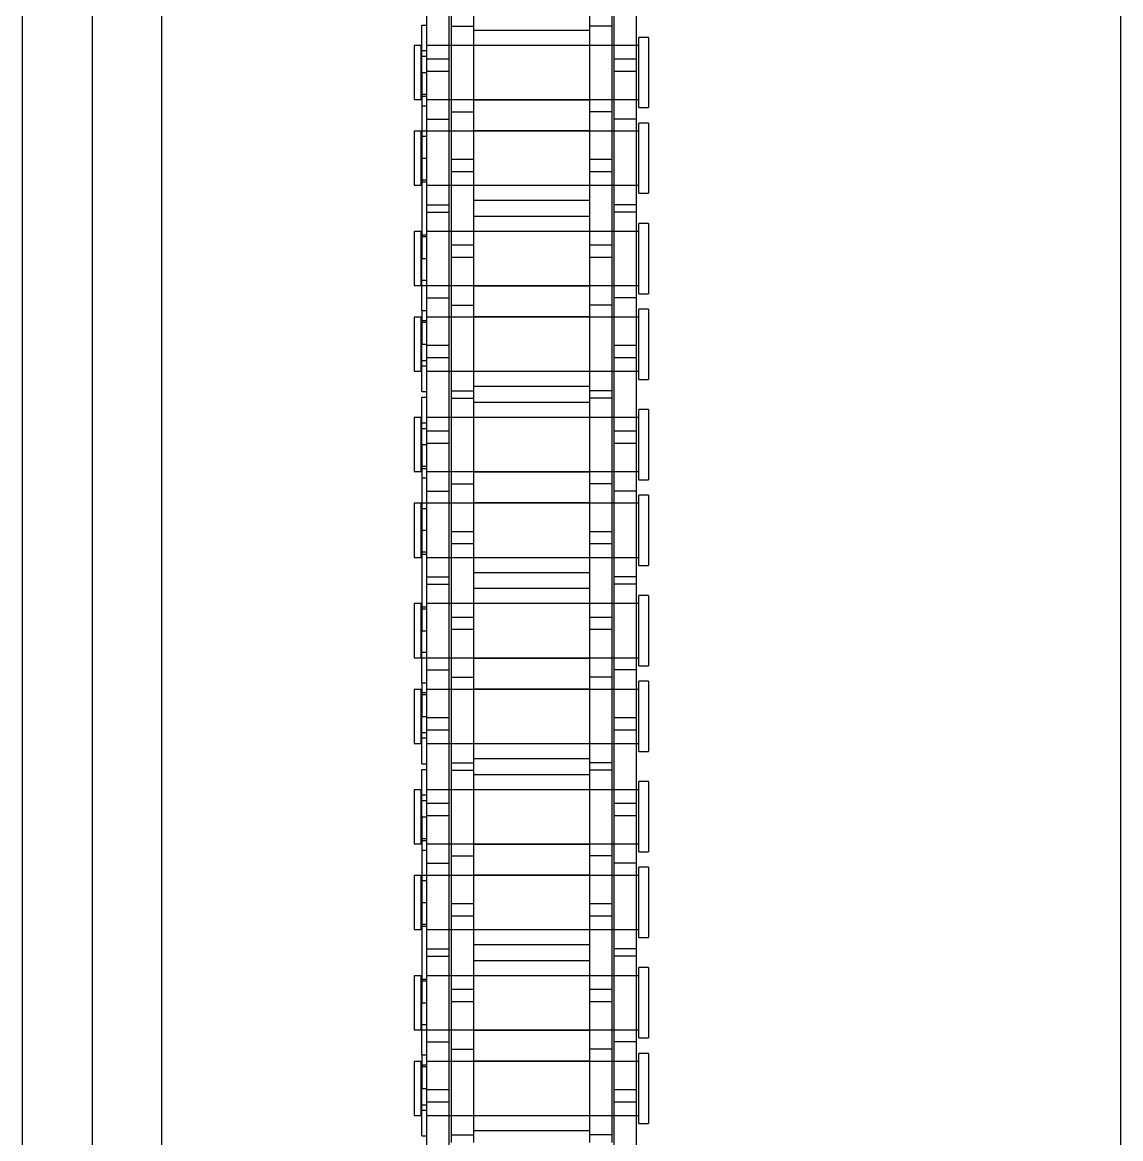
# Model space of a CAD drawing. Header units: metres. Extents: x 0 to 63075, y 0 to 44550.
# Drawn here: x 14315.3 to 14390.3, y 27934.7 to 28010.9 of the extents above; entities that cross this region are included whole.
import ezdxf

# ---------------------------------------------------------------- set-up
doc = ezdxf.new("R2010")
doc.units = ezdxf.units.M
doc.header["$LTSCALE"] = 75
doc.linetypes.add('HIDDEN2', pattern=[4.7625, 3.175, -1.5875])
for name, color, linetype in [('SDM', 7, 'Continuous'), ('SL4', 4, 'Continuous'), ('ST1', 7, 'HIDDEN2')]:
    doc.layers.add(name, color=color, linetype=linetype)

# ---------------------------------------------------------------- blocks, each defined once
blk = doc.blocks.new('A$Ca53c419a')
at = {"layer": 'SL4'}
for p, q in [((3664.713, 495.765), (2339.738, 495.765)), ((2339.738, 486.24), (3664.713, 486.24)), ((2339.738, 420.765), (3664.713, 420.765))]:
    blk.add_line(p, q, dxfattribs=at)
at = {"layer": 'ST1'}
for p, q in [((3664.713, 491.003), (2339.738, 491.003)), ((2339.738, 486.24), (3664.713, 486.24)), ((3510.172, 469), (3506.482, 469)), ((3506.482, 469), (3506.482, 468.526)), ((3510.172, 468.526), (3510.172, 469)), ((3516.02, 469), (3512.33, 469)), ((3512.33, 469), (3512.33, 468.526)), ((3516.02, 468.526), (3516.02, 469)), ((3522.872, 469), (3519.182, 469)), ((3519.182, 469), (3519.182, 468.526)), ((3522.872, 468.526), (3522.872, 469)), ((3528.72, 469), (3525.03, 469)), ((3525.03, 469), (3525.03, 468.526)), ((3528.72, 468.526), (3528.72, 469)), ((3535.572, 469), (3531.882, 469)), ((3531.882, 469), (3531.882, 468.526)), ((3535.572, 468.526), (3535.572, 469)), ((3541.42, 469), (3537.73, 469)), ((3537.73, 469), (3537.73, 468.526)), ((3541.42, 468.526), (3541.42, 469)), ((3548.272, 469), (3544.582, 469)), ((3544.582, 469), (3544.582, 468.526)), ((3548.272, 468.526), (3548.272, 469)), ((3554.12, 469), (3550.43, 469)), ((3550.43, 469), (3550.43, 468.526)), ((3554.12, 468.526), (3554.12, 469)), ((3560.972, 469), (3557.282, 469)), ((3557.282, 469), (3557.282, 468.526)), ((3560.972, 468.526), (3560.972, 469)), ((3566.82, 469), (3563.13, 469)), ((3563.13, 469), (3563.13, 468.526)), ((3566.82, 468.526), (3566.82, 469)), ((3573.672, 469), (3569.982, 469)), ((3569.982, 469), (3569.982, 468.526)), ((3573.672, 468.526), (3573.672, 469)), ((3579.52, 469), (3575.83, 469)), ((3575.83, 469), (3575.83, 468.526)), ((3579.52, 468.526), (3579.52, 469)), ((3507.395, 468.157), (3498.3, 468.157)), ((3505.096, 468.489), (3505.096, 468.157)), ((3505.096, 468.489), (3508.327, 468.489)), ((3506.482, 468.526), (3510.172, 468.526)), ((3506.482, 468.157), (3506.482, 466.637)), ((3506.482, 468.157), (3506.482, 453.659)), ((3506.851, 468.526), (3506.851, 468.157)), ((3507.22, 468.489), (3507.22, 468.157)), ((3508.255, 468.157), (3507.395, 468.157)), ((3507.395, 466.637), (3507.395, 468.157)), ((3517.35, 468.157), (3508.255, 468.157)), ((3508.255, 468.157), (3508.255, 466.637)), ((3508.327, 468.489), (3508.327, 468.157)), ((3510.623, 468.489), (3508.327, 468.489)), ((3509.803, 468.157), (3509.803, 468.526)), ((3509.946, 468.489), (3509.946, 468.157)), ((3510.172, 466.637), (3510.172, 468.157)), ((3510.172, 453.659), (3510.172, 468.157)), ((3510.623, 468.489), (3514.175, 468.489)), ((3510.623, 468.489), (3510.623, 468.157)), ((3511.502, 468.157), (3511.502, 466.637)), ((3512.33, 468.526), (3516.02, 468.526)), ((3512.33, 468.489), (3512.33, 466.637)), ((3512.33, 468.157), (3512.33, 453.659)), ((3512.699, 468.526), (3512.699, 468.157)), ((3514.175, 468.489), (3514.175, 468.157)), ((3526.875, 468.489), (3514.175, 468.489)), ((3515.651, 468.157), (3515.651, 468.526)), ((3515.794, 468.489), (3515.794, 468.157)), ((3516.02, 466.637), (3516.02, 468.157)), ((3516.02, 453.659), (3516.02, 468.157)), ((3517.35, 468.157), (3517.35, 466.637)), ((3523.7, 468.157), (3517.35, 468.157)), ((3517.852, 468.157), (3517.852, 466.637)), ((3519.182, 468.526), (3522.872, 468.526)), ((3519.182, 468.157), (3519.182, 466.637)), ((3519.182, 468.157), (3519.182, 453.659)), ((3519.408, 468.489), (3519.408, 468.157)), ((3519.551, 468.526), (3519.551, 468.157)), ((3521.027, 468.489), (3521.027, 468.157)), ((3522.503, 468.157), (3522.503, 468.526)), ((3522.872, 466.637), (3522.872, 468.489)), ((3522.872, 453.659), (3522.872, 468.157)), ((3523.7, 468.157), (3523.7, 466.637)), ((3532.795, 468.157), (3523.7, 468.157)), ((3524.579, 468.157), (3524.579, 468.489)), ((3525.03, 468.526), (3528.72, 468.526)), ((3525.03, 468.157), (3525.03, 466.637)), ((3525.03, 468.157), (3525.03, 453.659)), ((3525.256, 468.489), (3525.256, 468.157)), ((3525.399, 468.526), (3525.399, 468.157)), ((3526.875, 468.489), (3526.875, 468.157)), ((3526.875, 468.489), (3530.106, 468.489)), ((3526.947, 466.637), (3526.947, 468.157)), ((3527.807, 468.157), (3527.807, 466.637)), ((3527.982, 468.489), (3527.982, 468.157)), ((3528.351, 468.157), (3528.351, 468.526)), ((3528.72, 466.637), (3528.72, 468.157)), ((3528.72, 453.659), (3528.72, 468.157)), ((3530.106, 468.489), (3530.106, 468.157)), ((3530.496, 468.489), (3530.496, 468.157)), ((3530.496, 468.489), (3533.727, 468.489)), ((3531.882, 468.526), (3535.572, 468.526)), ((3531.882, 468.157), (3531.882, 466.637)), ((3531.882, 468.157), (3531.882, 453.659)), ((3532.251, 468.526), (3532.251, 468.157)), ((3532.62, 468.489), (3532.62, 468.157)), ((3533.655, 468.157), (3532.795, 468.157)), ((3532.795, 466.637), (3532.795, 468.157)), ((3542.75, 468.157), (3533.655, 468.157)), ((3533.655, 468.157), (3533.655, 466.637)), ((3533.727, 468.489), (3533.727, 468.157)), ((3536.023, 468.489), (3533.727, 468.489)), ((3535.203, 468.157), (3535.203, 468.526)), ((3535.346, 468.489), (3535.346, 468.157)), ((3535.572, 466.637), (3535.572, 468.157)), ((3535.572, 453.659), (3535.572, 468.157)), ((3536.023, 468.489), (3539.575, 468.489)), ((3536.023, 468.489), (3536.023, 468.157)), ((3536.902, 468.157), (3536.902, 466.637)), ((3537.73, 468.526), (3541.42, 468.526)), ((3537.73, 468.489), (3537.73, 466.637)), ((3537.73, 468.157), (3537.73, 453.659)), ((3538.099, 468.526), (3538.099, 468.157)), ((3539.575, 468.489), (3539.575, 468.157)), ((3552.275, 468.489), (3539.575, 468.489)), ((3541.051, 468.157), (3541.051, 468.526)), ((3541.194, 468.489), (3541.194, 468.157)), ((3541.42, 466.637), (3541.42, 468.157)), ((3541.42, 453.659), (3541.42, 468.157)), ((3542.75, 468.157), (3542.75, 466.637)), ((3549.1, 468.157), (3542.75, 468.157)), ((3543.252, 468.157), (3543.252, 466.637)), ((3544.582, 468.526), (3548.272, 468.526)), ((3544.582, 468.157), (3544.582, 466.637)), ((3544.582, 468.157), (3544.582, 453.659)), ((3544.808, 468.489), (3544.808, 468.157)), ((3544.951, 468.526), (3544.951, 468.157)), ((3546.427, 468.489), (3546.427, 468.157)), ((3547.903, 468.157), (3547.903, 468.526)), ((3548.272, 466.637), (3548.272, 468.489)), ((3548.272, 453.659), (3548.272, 468.157)), ((3549.1, 468.157), (3549.1, 466.637)), ((3558.195, 468.157), (3549.1, 468.157)), ((3549.979, 468.157), (3549.979, 468.489)), ((3550.43, 468.526), (3554.12, 468.526)), ((3550.43, 468.157), (3550.43, 466.637)), ((3550.43, 468.157), (3550.43, 453.659)), ((3550.656, 468.489), (3550.656, 468.157)), ((3550.799, 468.526), (3550.799, 468.157)), ((3552.275, 468.489), (3552.275, 468.157)), ((3552.275, 468.489), (3555.506, 468.489)), ((3552.347, 466.637), (3552.347, 468.157)), ((3553.207, 468.157), (3553.207, 466.637)), ((3553.382, 468.489), (3553.382, 468.157)), ((3553.751, 468.157), (3553.751, 468.526)), ((3554.12, 466.637), (3554.12, 468.157)), ((3554.12, 453.659), (3554.12, 468.157)), ((3555.506, 468.489), (3555.506, 468.157)), ((3555.896, 468.489), (3555.896, 468.157)), ((3555.896, 468.489), (3559.127, 468.489)), ((3557.282, 468.526), (3560.972, 468.526)), ((3557.282, 468.157), (3557.282, 466.637)), ((3557.282, 468.157), (3557.282, 453.659)), ((3557.651, 468.526), (3557.651, 468.157)), ((3558.02, 468.489), (3558.02, 468.157)), ((3559.055, 468.157), (3558.195, 468.157)), ((3558.195, 466.637), (3558.195, 468.157)), ((3568.15, 468.157), (3559.055, 468.157)), ((3559.055, 468.157), (3559.055, 466.637)), ((3559.127, 468.489), (3559.127, 468.157)), ((3561.423, 468.489), (3559.127, 468.489)), ((3560.603, 468.157), (3560.603, 468.526)), ((3560.746, 468.489), (3560.746, 468.157)), ((3560.972, 466.637), (3560.972, 468.157)), ((3560.972, 453.659), (3560.972, 468.157)), ((3561.423, 468.489), (3564.975, 468.489)), ((3561.423, 468.489), (3561.423, 468.157)), ((3562.302, 468.157), (3562.302, 466.637)), ((3563.13, 468.526), (3566.82, 468.526)), ((3563.13, 468.489), (3563.13, 466.637)), ((3563.13, 468.157), (3563.13, 453.659)), ((3563.499, 468.526), (3563.499, 468.157)), ((3564.975, 468.489), (3564.975, 468.157)), ((3577.675, 468.489), (3564.975, 468.489)), ((3566.451, 468.157), (3566.451, 468.526)), ((3566.594, 468.489), (3566.594, 468.157)), ((3566.82, 466.637), (3566.82, 468.157)), ((3566.82, 453.659), (3566.82, 468.157)), ((3568.15, 468.157), (3568.15, 466.637)), ((3574.5, 468.157), (3568.15, 468.157)), ((3568.652, 468.157), (3568.652, 466.637)), ((3569.982, 468.526), (3573.672, 468.526)), ((3569.982, 468.157), (3569.982, 466.637)), ((3569.982, 468.157), (3569.982, 453.659)), ((3570.208, 468.489), (3570.208, 468.157)), ((3570.351, 468.526), (3570.351, 468.157)), ((3571.827, 468.489), (3571.827, 468.157)), ((3573.303, 468.157), (3573.303, 468.526)), ((3573.672, 466.637), (3573.672, 468.489)), ((3573.672, 453.659), (3573.672, 468.157)), ((3574.5, 468.157), (3574.5, 466.637)), ((3583.595, 468.157), (3574.5, 468.157)), ((3575.379, 468.157), (3575.379, 468.489)), ((3575.83, 468.526), (3579.52, 468.526)), ((3575.83, 468.157), (3575.83, 466.637)), ((3575.83, 468.157), (3575.83, 453.659)), ((3576.056, 468.489), (3576.056, 468.157)), ((3576.199, 468.526), (3576.199, 468.157)), ((3577.675, 468.489), (3577.675, 468.157)), ((3577.675, 468.489), (3580.906, 468.489)), ((3577.747, 466.637), (3577.747, 468.157)), ((3578.607, 468.157), (3578.607, 466.637)), ((3578.782, 468.489), (3578.782, 468.157)), ((3579.151, 468.157), (3579.151, 468.526)), ((3579.52, 466.637), (3579.52, 468.157)), ((3579.52, 453.659), (3579.52, 468.157)), ((3580.906, 468.489), (3580.906, 468.157)), ((3507.395, 466.637), (3498.3, 466.637)), ((3511, 466.485), (3504.65, 466.485)), ((3505.152, 466.485), (3505.152, 464.965)), ((3506.482, 466.485), (3506.482, 464.965)), ((3508.255, 466.637), (3507.395, 466.637)), ((3517.35, 466.637), (3508.255, 466.637)), ((3510.172, 464.965), (3510.172, 466.485)), ((3511, 466.485), (3511, 464.965)), ((3520.095, 466.485), (3511, 466.485)), ((3512.33, 466.485), (3512.33, 464.965)), ((3514.247, 464.965), (3514.247, 466.485)), ((3515.107, 466.485), (3515.107, 464.965)), ((3516.02, 464.965), (3516.02, 466.485)), ((3523.7, 466.637), (3517.35, 466.637)), ((3519.182, 466.485), (3519.182, 464.965)), ((3520.955, 466.485), (3520.095, 466.485)), ((3520.095, 464.965), (3520.095, 466.485)), ((3530.05, 466.485), (3520.955, 466.485)), ((3520.955, 466.485), (3520.955, 464.965)), ((3522.872, 464.965), (3522.872, 466.485)), ((3532.795, 466.637), (3523.7, 466.637)), ((3524.202, 466.485), (3524.202, 464.965)), ((3525.03, 466.485), (3525.03, 464.965)), ((3528.72, 464.965), (3528.72, 466.485)), ((3530.05, 466.485), (3530.05, 464.965)), ((3536.4, 466.485), (3530.05, 466.485)), ((3530.552, 466.485), (3530.552, 464.965)), ((3531.882, 466.485), (3531.882, 464.965)), ((3533.655, 466.637), (3532.795, 466.637)), ((3542.75, 466.637), (3533.655, 466.637)), ((3535.572, 464.965), (3535.572, 466.485)), ((3536.4, 466.485), (3536.4, 464.965)), ((3545.495, 466.485), (3536.4, 466.485)), ((3537.73, 466.485), (3537.73, 464.965)), ((3539.647, 464.965), (3539.647, 466.485)), ((3540.507, 466.485), (3540.507, 464.965)), ((3541.42, 464.965), (3541.42, 466.485)), ((3549.1, 466.637), (3542.75, 466.637)), ((3544.582, 466.485), (3544.582, 464.965)), ((3546.355, 466.485), (3545.495, 466.485)), ((3545.495, 464.965), (3545.495, 466.485)), ((3555.45, 466.485), (3546.355, 466.485)), ((3546.355, 466.485), (3546.355, 464.965)), ((3548.272, 464.965), (3548.272, 466.485)), ((3558.195, 466.637), (3549.1, 466.637)), ((3549.602, 466.485), (3549.602, 464.965)), ((3550.43, 466.485), (3550.43, 464.965)), ((3554.12, 464.965), (3554.12, 466.485)), ((3555.45, 466.485), (3555.45, 464.965)), ((3561.8, 466.485), (3555.45, 466.485)), ((3555.952, 466.485), (3555.952, 464.965)), ((3557.282, 466.485), (3557.282, 464.965)), ((3559.055, 466.637), (3558.195, 466.637)), ((3568.15, 466.637), (3559.055, 466.637)), ((3560.972, 464.965), (3560.972, 466.485)), ((3561.8, 466.485), (3561.8, 464.965)), ((3570.895, 466.485), (3561.8, 466.485)), ((3563.13, 466.485), (3563.13, 464.965)), ((3565.047, 464.965), (3565.047, 466.485)), ((3565.907, 466.485), (3565.907, 464.965)), ((3566.82, 464.965), (3566.82, 466.485)), ((3574.5, 466.637), (3568.15, 466.637)), ((3569.982, 466.485), (3569.982, 464.965)), ((3571.755, 466.485), (3570.895, 466.485)), ((3570.895, 464.965), (3570.895, 466.485)), ((3580.85, 466.485), (3571.755, 466.485)), ((3571.755, 466.485), (3571.755, 464.965)), ((3573.672, 464.965), (3573.672, 466.485)), ((3583.595, 466.637), (3574.5, 466.637)), ((3575.002, 466.485), (3575.002, 464.965)), ((3575.83, 466.485), (3575.83, 464.965)), ((3579.52, 464.965), (3579.52, 466.485)), ((3580.85, 466.485), (3580.85, 464.965)), ((3587.2, 466.485), (3580.85, 466.485)), ((3511, 464.965), (3504.65, 464.965)), ((3505.435, 457.035), (3505.435, 464.965)), ((3506.482, 464.965), (3506.482, 457.035)), ((3510.172, 457.035), (3510.172, 464.965)), ((3510.215, 464.965), (3510.215, 457.035)), ((3520.095, 464.965), (3511, 464.965)), ((3512.287, 457.035), (3512.287, 464.965)), ((3512.33, 464.965), (3512.33, 457.035)), ((3516.02, 457.035), (3516.02, 464.965)), ((3517.067, 464.965), (3517.067, 457.035)), ((3518.135, 457.035), (3518.135, 464.965)), ((3519.182, 464.965), (3519.182, 457.035)), ((3520.955, 464.965), (3520.095, 464.965)), ((3530.05, 464.965), (3520.955, 464.965)), ((3522.872, 457.035), (3522.872, 464.965)), ((3522.915, 464.965), (3522.915, 457.035)), ((3524.987, 457.035), (3524.987, 464.965)), ((3525.03, 464.965), (3525.03, 457.035)), ((3528.72, 457.035), (3528.72, 464.965)), ((3529.767, 464.965), (3529.767, 457.035)), ((3536.4, 464.965), (3530.05, 464.965)), ((3530.835, 457.035), (3530.835, 464.965)), ((3531.882, 464.965), (3531.882, 457.035)), ((3535.572, 457.035), (3535.572, 464.965)), ((3535.615, 464.965), (3535.615, 457.035)), ((3545.495, 464.965), (3536.4, 464.965)), ((3537.687, 457.035), (3537.687, 464.965)), ((3537.73, 464.965), (3537.73, 457.035)), ((3541.42, 457.035), (3541.42, 464.965)), ((3542.467, 464.965), (3542.467, 457.035)), ((3543.535, 457.035), (3543.535, 464.965)), ((3544.582, 464.965), (3544.582, 457.035)), ((3546.355, 464.965), (3545.495, 464.965)), ((3555.45, 464.965), (3546.355, 464.965)), ((3548.272, 457.035), (3548.272, 464.965)), ((3548.315, 464.965), (3548.315, 457.035)), ((3550.387, 457.035), (3550.387, 464.965)), ((3550.43, 464.965), (3550.43, 457.035)), ((3554.12, 457.035), (3554.12, 464.965)), ((3555.167, 464.965), (3555.167, 457.035)), ((3561.8, 464.965), (3555.45, 464.965)), ((3556.235, 457.035), (3556.235, 464.965)), ((3557.282, 464.965), (3557.282, 457.035)), ((3560.972, 457.035), (3560.972, 464.965)), ((3561.015, 464.965), (3561.015, 457.035)), ((3570.895, 464.965), (3561.8, 464.965)), ((3563.087, 457.035), (3563.087, 464.965)), ((3563.13, 464.965), (3563.13, 457.035)), ((3566.82, 457.035), (3566.82, 464.965)), ((3567.867, 464.965), (3567.867, 457.035)), ((3568.935, 457.035), (3568.935, 464.965)), ((3569.982, 464.965), (3569.982, 457.035)), ((3571.755, 464.965), (3570.895, 464.965)), ((3580.85, 464.965), (3571.755, 464.965)), ((3573.672, 457.035), (3573.672, 464.965)), ((3573.715, 464.965), (3573.715, 457.035)), ((3575.787, 457.035), (3575.787, 464.965)), ((3575.83, 464.965), (3575.83, 457.035)), ((3579.52, 457.035), (3579.52, 464.965)), ((3580.567, 464.965), (3580.567, 457.035)), ((3587.2, 464.965), (3580.85, 464.965)), ((3511, 457.035), (3504.65, 457.035)), ((3505.152, 455.515), (3505.152, 457.035)), ((3506.482, 457.035), (3506.482, 455.515)), ((3510.172, 455.515), (3510.172, 457.035)), ((3511, 455.515), (3511, 457.035)), ((3520.095, 457.035), (3511, 457.035)), ((3512.33, 457.035), (3512.33, 455.515)), ((3514.247, 455.515), (3514.247, 457.035)), ((3515.107, 457.035), (3515.107, 455.515)), ((3516.02, 455.515), (3516.02, 457.035)), ((3519.182, 457.035), (3519.182, 455.515)), ((3520.955, 457.035), (3520.095, 457.035)), ((3520.095, 455.515), (3520.095, 457.035)), ((3530.05, 457.035), (3520.955, 457.035)), ((3520.955, 457.035), (3520.955, 455.515)), ((3522.872, 455.515), (3522.872, 457.035)), ((3524.202, 455.515), (3524.202, 457.035)), ((3525.03, 457.035), (3525.03, 455.515)), ((3528.72, 455.515), (3528.72, 457.035)), ((3530.05, 455.515), (3530.05, 457.035)), ((3536.4, 457.035), (3530.05, 457.035)), ((3530.552, 455.515), (3530.552, 457.035)), ((3531.882, 457.035), (3531.882, 455.515)), ((3535.572, 455.515), (3535.572, 457.035)), ((3536.4, 455.515), (3536.4, 457.035)), ((3545.495, 457.035), (3536.4, 457.035)), ((3537.73, 457.035), (3537.73, 455.515)), ((3539.647, 455.515), (3539.647, 457.035)), ((3540.507, 457.035), (3540.507, 455.515)), ((3541.42, 455.515), (3541.42, 457.035)), ((3544.582, 457.035), (3544.582, 455.515)), ((3546.355, 457.035), (3545.495, 457.035)), ((3545.495, 455.515), (3545.495, 457.035)), ((3555.45, 457.035), (3546.355, 457.035)), ((3546.355, 457.035), (3546.355, 455.515)), ((3548.272, 455.515), (3548.272, 457.035)), ((3549.602, 455.515), (3549.602, 457.035)), ((3550.43, 457.035), (3550.43, 455.515)), ((3554.12, 455.515), (3554.12, 457.035)), ((3555.45, 455.515), (3555.45, 457.035)), ((3561.8, 457.035), (3555.45, 457.035)), ((3555.952, 455.515), (3555.952, 457.035)), ((3557.282, 457.035), (3557.282, 455.515)), ((3560.972, 455.515), (3560.972, 457.035)), ((3561.8, 455.515), (3561.8, 457.035)), ((3570.895, 457.035), (3561.8, 457.035)), ((3563.13, 457.035), (3563.13, 455.515)), ((3565.047, 455.515), (3565.047, 457.035)), ((3565.907, 457.035), (3565.907, 455.515)), ((3566.82, 455.515), (3566.82, 457.035)), ((3569.982, 457.035), (3569.982, 455.515)), ((3571.755, 457.035), (3570.895, 457.035)), ((3570.895, 455.515), (3570.895, 457.035)), ((3580.85, 457.035), (3571.755, 457.035)), ((3571.755, 457.035), (3571.755, 455.515)), ((3573.672, 455.515), (3573.672, 457.035)), ((3575.002, 455.515), (3575.002, 457.035)), ((3575.83, 457.035), (3575.83, 455.515)), ((3579.52, 455.515), (3579.52, 457.035)), ((3580.85, 455.515), (3580.85, 457.035)), ((3587.2, 457.035), (3580.85, 457.035)), ((3507.395, 455.363), (3498.3, 455.363)), ((3511, 455.515), (3504.65, 455.515)), ((3506.482, 455.363), (3506.482, 453.843)), ((3508.255, 455.363), (3507.395, 455.363)), ((3507.395, 453.843), (3507.395, 455.363)), ((3517.35, 455.363), (3508.255, 455.363)), ((3508.255, 455.363), (3508.255, 453.843)), ((3510.172, 453.843), (3510.172, 455.363)), ((3520.095, 455.515), (3511, 455.515)), ((3511.502, 453.843), (3511.502, 455.363)), ((3512.33, 455.363), (3512.33, 453.843)), ((3516.02, 453.843), (3516.02, 455.363)), ((3517.35, 453.843), (3517.35, 455.363)), ((3523.7, 455.363), (3517.35, 455.363)), ((3517.852, 453.843), (3517.852, 455.363)), ((3519.182, 455.363), (3519.182, 453.843)), ((3520.955, 455.515), (3520.095, 455.515)), ((3530.05, 455.515), (3520.955, 455.515)), ((3522.872, 453.843), (3522.872, 455.363)), ((3523.7, 453.843), (3523.7, 455.363)), ((3532.795, 455.363), (3523.7, 455.363)), ((3525.03, 455.363), (3525.03, 453.843)), ((3526.947, 453.843), (3526.947, 455.363)), ((3527.807, 455.363), (3527.807, 453.843)), ((3528.72, 453.843), (3528.72, 455.363)), ((3536.4, 455.515), (3530.05, 455.515)), ((3531.882, 455.363), (3531.882, 453.843)), ((3533.655, 455.363), (3532.795, 455.363)), ((3532.795, 453.843), (3532.795, 455.363)), ((3542.75, 455.363), (3533.655, 455.363)), ((3533.655, 455.363), (3533.655, 453.843)), ((3535.572, 453.843), (3535.572, 455.363)), ((3545.495, 455.515), (3536.4, 455.515)), ((3536.902, 453.843), (3536.902, 455.363)), ((3537.73, 455.363), (3537.73, 453.843)), ((3541.42, 453.843), (3541.42, 455.363)), ((3542.75, 453.843), (3542.75, 455.363)), ((3549.1, 455.363), (3542.75, 455.363)), ((3543.252, 453.843), (3543.252, 455.363)), ((3544.582, 455.363), (3544.582, 453.843)), ((3546.355, 455.515), (3545.495, 455.515)), ((3555.45, 455.515), (3546.355, 455.515)), ((3548.272, 453.843), (3548.272, 455.363)), ((3549.1, 453.843), (3549.1, 455.363)), ((3558.195, 455.363), (3549.1, 455.363)), ((3550.43, 455.363), (3550.43, 453.843)), ((3552.347, 453.843), (3552.347, 455.363)), ((3553.207, 455.363), (3553.207, 453.843)), ((3554.12, 453.843), (3554.12, 455.363)), ((3561.8, 455.515), (3555.45, 455.515)), ((3557.282, 455.363), (3557.282, 453.843)), ((3559.055, 455.363), (3558.195, 455.363)), ((3558.195, 453.843), (3558.195, 455.363)), ((3568.15, 455.363), (3559.055, 455.363)), ((3559.055, 455.363), (3559.055, 453.843)), ((3560.972, 453.843), (3560.972, 455.363)), ((3570.895, 455.515), (3561.8, 455.515)), ((3562.302, 453.843), (3562.302, 455.363)), ((3563.13, 455.363), (3563.13, 453.843)), ((3566.82, 453.843), (3566.82, 455.363)), ((3568.15, 453.843), (3568.15, 455.363)), ((3574.5, 455.363), (3568.15, 455.363)), ((3568.652, 453.843), (3568.652, 455.363)), ((3569.982, 455.363), (3569.982, 453.843)), ((3571.755, 455.515), (3570.895, 455.515)), ((3580.85, 455.515), (3571.755, 455.515)), ((3573.672, 453.843), (3573.672, 455.363)), ((3574.5, 453.843), (3574.5, 455.363)), ((3583.595, 455.363), (3574.5, 455.363)), ((3575.83, 455.363), (3575.83, 453.843)), ((3577.747, 453.843), (3577.747, 455.363)), ((3578.607, 455.363), (3578.607, 453.843)), ((3579.52, 453.843), (3579.52, 455.363)), ((3587.2, 455.515), (3580.85, 455.515)), ((3507.395, 453.843), (3498.3, 453.843)), ((3505.929, 453.659), (3510.726, 453.659)), ((3505.929, 453.659), (3505.929, 453)), ((3508.255, 453.843), (3507.395, 453.843)), ((3517.35, 453.843), (3508.255, 453.843)), ((3510.726, 453), (3510.726, 453.659)), ((3511.777, 453.659), (3516.574, 453.659)), ((3511.777, 453.659), (3511.777, 453)), ((3516.574, 453), (3516.574, 453.659)), ((3523.7, 453.843), (3517.35, 453.843)), ((3518.629, 453.659), (3523.426, 453.659)), ((3518.629, 453.659), (3518.629, 453)), ((3523.426, 453), (3523.426, 453.659)), ((3532.795, 453.843), (3523.7, 453.843)), ((3524.477, 453.659), (3529.274, 453.659)), ((3524.477, 453.659), (3524.477, 453)), ((3529.274, 453), (3529.274, 453.659)), ((3531.329, 453.659), (3536.126, 453.659)), ((3531.329, 453.659), (3531.329, 453)), ((3533.655, 453.843), (3532.795, 453.843)), ((3542.75, 453.843), (3533.655, 453.843)), ((3536.126, 453), (3536.126, 453.659)), ((3537.177, 453.659), (3541.974, 453.659)), ((3537.177, 453.659), (3537.177, 453)), ((3541.974, 453), (3541.974, 453.659)), ((3549.1, 453.843), (3542.75, 453.843)), ((3544.029, 453.659), (3548.826, 453.659)), ((3544.029, 453.659), (3544.029, 453)), ((3548.826, 453), (3548.826, 453.659)), ((3558.195, 453.843), (3549.1, 453.843)), ((3549.877, 453.659), (3554.674, 453.659)), ((3549.877, 453.659), (3549.877, 453)), ((3554.674, 453), (3554.674, 453.659)), ((3556.729, 453.659), (3561.526, 453.659)), ((3556.729, 453.659), (3556.729, 453)), ((3559.055, 453.843), (3558.195, 453.843)), ((3568.15, 453.843), (3559.055, 453.843)), ((3561.526, 453), (3561.526, 453.659)), ((3562.577, 453.659), (3567.374, 453.659)), ((3562.577, 453.659), (3562.577, 453)), ((3567.374, 453), (3567.374, 453.659)), ((3574.5, 453.843), (3568.15, 453.843)), ((3569.429, 453.659), (3574.226, 453.659)), ((3569.429, 453.659), (3569.429, 453)), ((3574.226, 453), (3574.226, 453.659)), ((3583.595, 453.843), (3574.5, 453.843)), ((3575.277, 453.659), (3580.074, 453.659)), ((3575.277, 453.659), (3575.277, 453)), ((3580.074, 453), (3580.074, 453.659)), ((3510.726, 453), (3505.929, 453)), ((3516.574, 453), (3511.777, 453)), ((3523.426, 453), (3518.629, 453)), ((3529.274, 453), (3524.477, 453)), ((3536.126, 453), (3531.329, 453)), ((3541.974, 453), (3537.177, 453)), ((3548.826, 453), (3544.029, 453)), ((3554.674, 453), (3549.877, 453)), ((3561.526, 453), (3556.729, 453)), ((3567.374, 453), (3562.577, 453)), ((3574.226, 453), (3569.429, 453)), ((3580.074, 453), (3575.277, 453))]:
    blk.add_line(p, q, dxfattribs=at)

msp = doc.modelspace()

# ---------------------------------------------------------------- block references
at = {"layer": 'SDM', "rotation": 90}
msp.add_blockref('A$Ca53c419a', (14811.027, 24429.769), dxfattribs=at)

doc.saveas('drawing.dxf')
